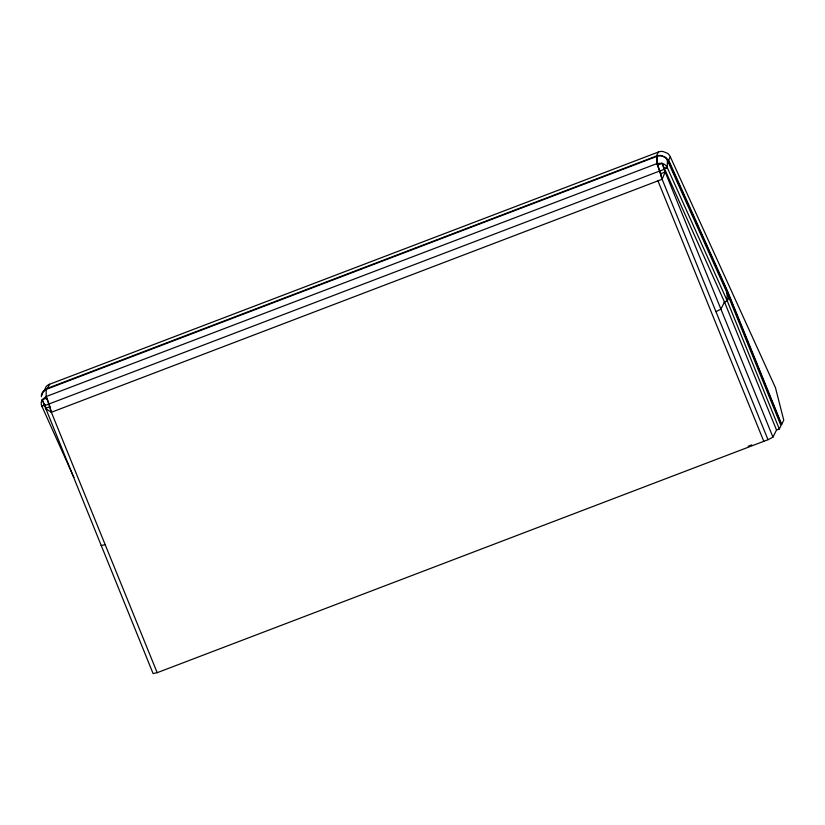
<?xml version="1.0" encoding="UTF-8"?>
<svg xmlns="http://www.w3.org/2000/svg" width="825" height="825" viewBox="0 0 825 825"><rect width="100%" height="100%" fill="white"/><g stroke="black" fill="none" stroke-linecap="round" stroke-linejoin="round"><path stroke-width="1.24" d="M768.003 439.704L662.135 179.262L657.577 165.093L662.093 163.371L665.177 171.992L662.135 179.262L51.356 412.273L49.118 403.982L46.097 396.577L46.241 389.359L657.009 156.327A7.91 7.312 1.2 0 1 667.394 160.349L726.99 292.813L780.976 425.648L779.305 428.969L776.521 430.031L772.942 437.147L768.003 439.704L157.193 672.684L153.089 673.571L42.25 399.805L46.767 398.083L51.356 412.242L157.193 672.684M724.144 302.146L727.279 300.95L667.25 167.568L667.394 160.349M44.612 405.065L44.591 405.673L659.897 170.95L656.865 163.546L657.009 156.327L656.906 163.597L658.525 167.197M664.465 168.63L664.434 169.249L659.938 170.981M42.178 394.979L42.395 393.886M44.168 390.968L45.922 386.894A8.879 8.178 0.6 0 1 49.634 384.244L658.36 152.047L656.36 156.049L47.613 388.255L49.613 384.244M670.302 156.771L775.469 387.729L783.75 420.183L781.461 424.782L727.403 291.71L668.302 160.782L670.302 156.771A9.518 8.766 0.1 0 0 667.394 153.244L663.022 151.511A8.879 8.178 0.6 0 0 658.36 152.047M720.906 309.127L724.484 301.991L727.268 300.929L779.305 428.969M728.939 297.608L727.279 300.95L726.99 292.813M42.766 392.824L43.931 390.906A8.879 8.178 0.6 0 1 47.633 388.245M667.25 167.568L664.125 168.754L667.25 167.568A7.91 7.312 1.2 0 0 661.774 163.247L656.906 163.597L46.097 396.577L42.384 399.506A7.91 7.312 1.2 0 0 41.828 406.127L44.962 404.931L41.828 406.127L73.951 477.489M715.956 311.695L720.906 309.107M660.67 173.735L665.177 171.992L772.942 437.147M748.182 446.263L751.781 444.881M49.851 406.715L45.323 408.416L51.356 412.242M101.062 545.562L105.177 544.665M668.302 160.782L667.765 159.772A9.487 8.735 0.6 0 0 665.404 157.245L661.031 155.523A8.879 8.178 0.6 0 0 656.36 156.049M668.632 160.132L727.423 290.843L781.677 424.359M662.093 163.371L724.494 302.012L776.521 430.031M46.097 396.577L47.613 399.96M42.25 399.805L46.726 409.736M657.958 180.861L763.806 441.313M659.897 170.95L662.124 179.242M41.394 396.681A7.92 7.312 1.2 0 1 46.241 389.359"/></g></svg>
